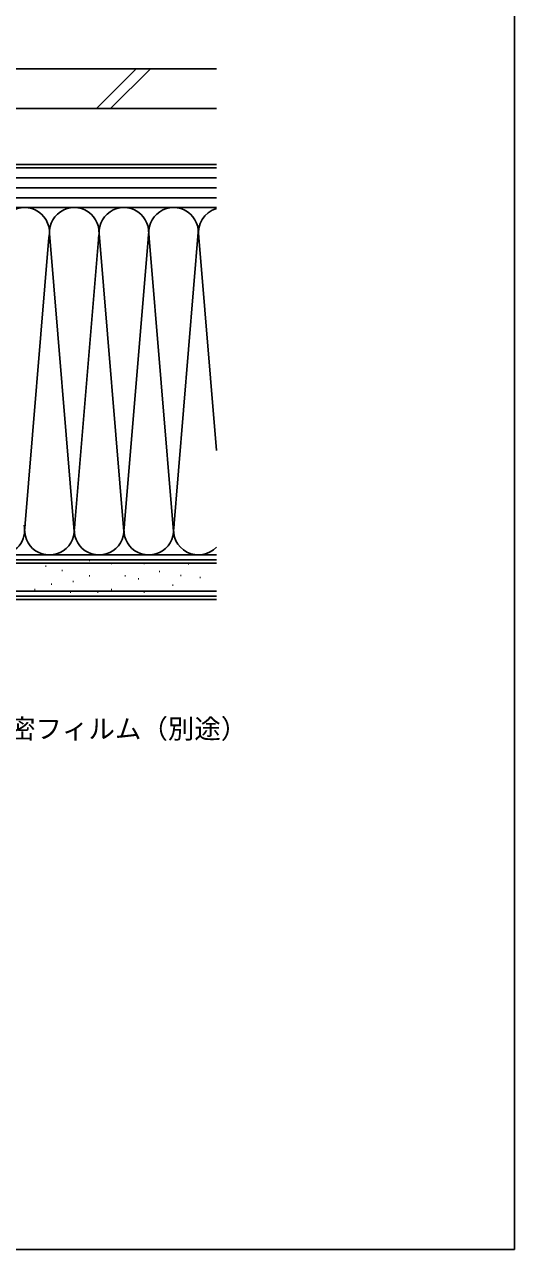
# Model space of a CAD drawing. Units: millimetres, scale not verified. Extents: x -526 to 524, y -783 to 779.
# Drawn here: x 376.2 to 524.2, y -782.8 to -412.4 of the extents above; entities that cross this region are included whole.
import ezdxf
from ezdxf.enums import TextEntityAlignment as Align

# ---------------------------------------------------------------- set-up
doc = ezdxf.new("R2010")
doc.units = ezdxf.units.MM
doc.header["$LTSCALE"] = 4
for name, color, linetype in [('0-7_YKK_D', 6, 'Continuous'), ('0-8_YKK_ZWAK', 7, 'Continuous'), ('0-9_YSS_K', 3, 'Continuous'), ('0-A_YSS_KE', 3, 'Continuous')]:
    doc.layers.add(name, color=color, linetype=linetype)
doc.styles.add('ＭＳ ゴシック', font='')
doc.styles.get('ＭＳ ゴシック').set_extended_font_data('MS Gothic')

msp = doc.modelspace()

# ---------------------------------------------------------------- linework, layer by layer
at = {"layer": '0-8_YKK_ZWAK'}
msp.add_lwpolyline([(-525.8, -782.8), (524.2, -782.8), (524.2, 747.2)], dxfattribs=at)
at = {"layer": '0-9_YSS_K'}
for p, q in [((409.946, -425.8), (397.946, -437.8)), ((414.189, -425.8), (402.189, -437.8)), ((434.178, -455.8), (316.2, -455.8)), ((434.178, -458.8), (316.2, -458.8)), ((434.178, -461.8), (316.2, -461.8)), ((434.178, -464.8), (316.2, -464.8)), ((316.2, -467.8), (434.178, -467.8)), ((368.7, -467.8), (434.178, -467.8)), ((421.2, -565.681), (428.777, -473.982)), ((383.542, -476.832), (376.2, -565.681)), ((391.2, -565.681), (383.858, -476.832)), ((398.59, -476.245), (391.2, -565.681)), ((398.861, -476.865), (406.2, -565.681)), ((406.2, -565.681), (413.701, -474.907)), ((413.775, -475.832), (421.2, -565.681)), ((428.858, -476.832), (434.178, -541.221)), ((368.7, -572.8), (434.178, -572.8)), ((434.178, -574.3), (241.2, -574.3)), ((382.526, -576.19), (382.726, -576.19)), ((387.471, -577.514), (387.671, -577.514)), ((395.712, -574.542), (395.912, -574.542)), ((402.306, -575.366), (402.506, -575.366)), ((412.195, -575.366), (412.395, -575.366)), ((425.583, -575.517), (425.783, -575.517)), ((390.767, -580.811), (390.967, -580.811)), ((395.712, -579.162), (395.912, -579.162)), ((406.426, -579.162), (406.626, -579.162)), ((410.547, -579.987), (410.747, -579.987)), ((416.819, -577.854), (417.019, -577.854)), ((423.246, -579.023), (423.446, -579.023)), ((429.089, -579.607), (429.289, -579.607)), ((434.178, -583.8), (241.2, -583.8)), ((379.229, -583.283), (379.429, -583.283)), ((384.174, -581.635), (384.374, -581.635)), ((389.943, -584.107), (390.143, -584.107)), ((398.185, -584.107), (398.385, -584.107)), ((402.306, -583.283), (402.505, -583.283)), ((412.195, -584.107), (412.395, -584.107)), ((420.909, -581.944), (421.109, -581.944)), ((434.178, -586.3), (241.2, -586.3))]:
    msp.add_line(p, q, dxfattribs=at)
for centre, start, end in [((376.2, -475.3), 348.21668, 191.78379), ((391.2, -475.3), 348.21668, 191.78379), ((406.2, -475.3), 348.21668, 191.78379), ((421.2, -475.3), 348.21644, 191.78379), ((436.2, -475.3), 105.63446, 191.78356), ((368.7, -565.3), 270, 11.78353), ((383.7, -565.3), 168.21646, 11.78353), ((398.7, -565.3), 168.21646, 11.78353), ((413.7, -565.3), 168.21646, 11.78353), ((428.7, -565.3), 168.21646, 316.92842)]:
    msp.add_arc(centre, 7.5, start, end, dxfattribs=at)
at = {"layer": '0-A_YSS_KE'}
for p, q in [((434.178, -437.8), (253.557, -437.8)), ((334.157, -454.8), (434.178, -454.8)), ((434.178, -572.8), (241.2, -572.8)), ((262.7, -575.3), (434.178, -575.3)), ((434.178, -585.3), (241.2, -585.3))]:
    msp.add_line(p, q, dxfattribs=at)
msp.add_lwpolyline([(434.178, -425.8), (253.557, -425.8), (253.557, -437.8)], dxfattribs=at)

# ---------------------------------------------------------------- texts
at = {"layer": '0-7_YKK_D', "style": 'ＭＳ ゴシック'}
msp.add_text('防湿気密フィルム（別途）', height=5.865, dxfattribs=at).set_placement((347.482, -630.068), align=Align.BOTTOM_LEFT)

doc.saveas('drawing.dxf')
